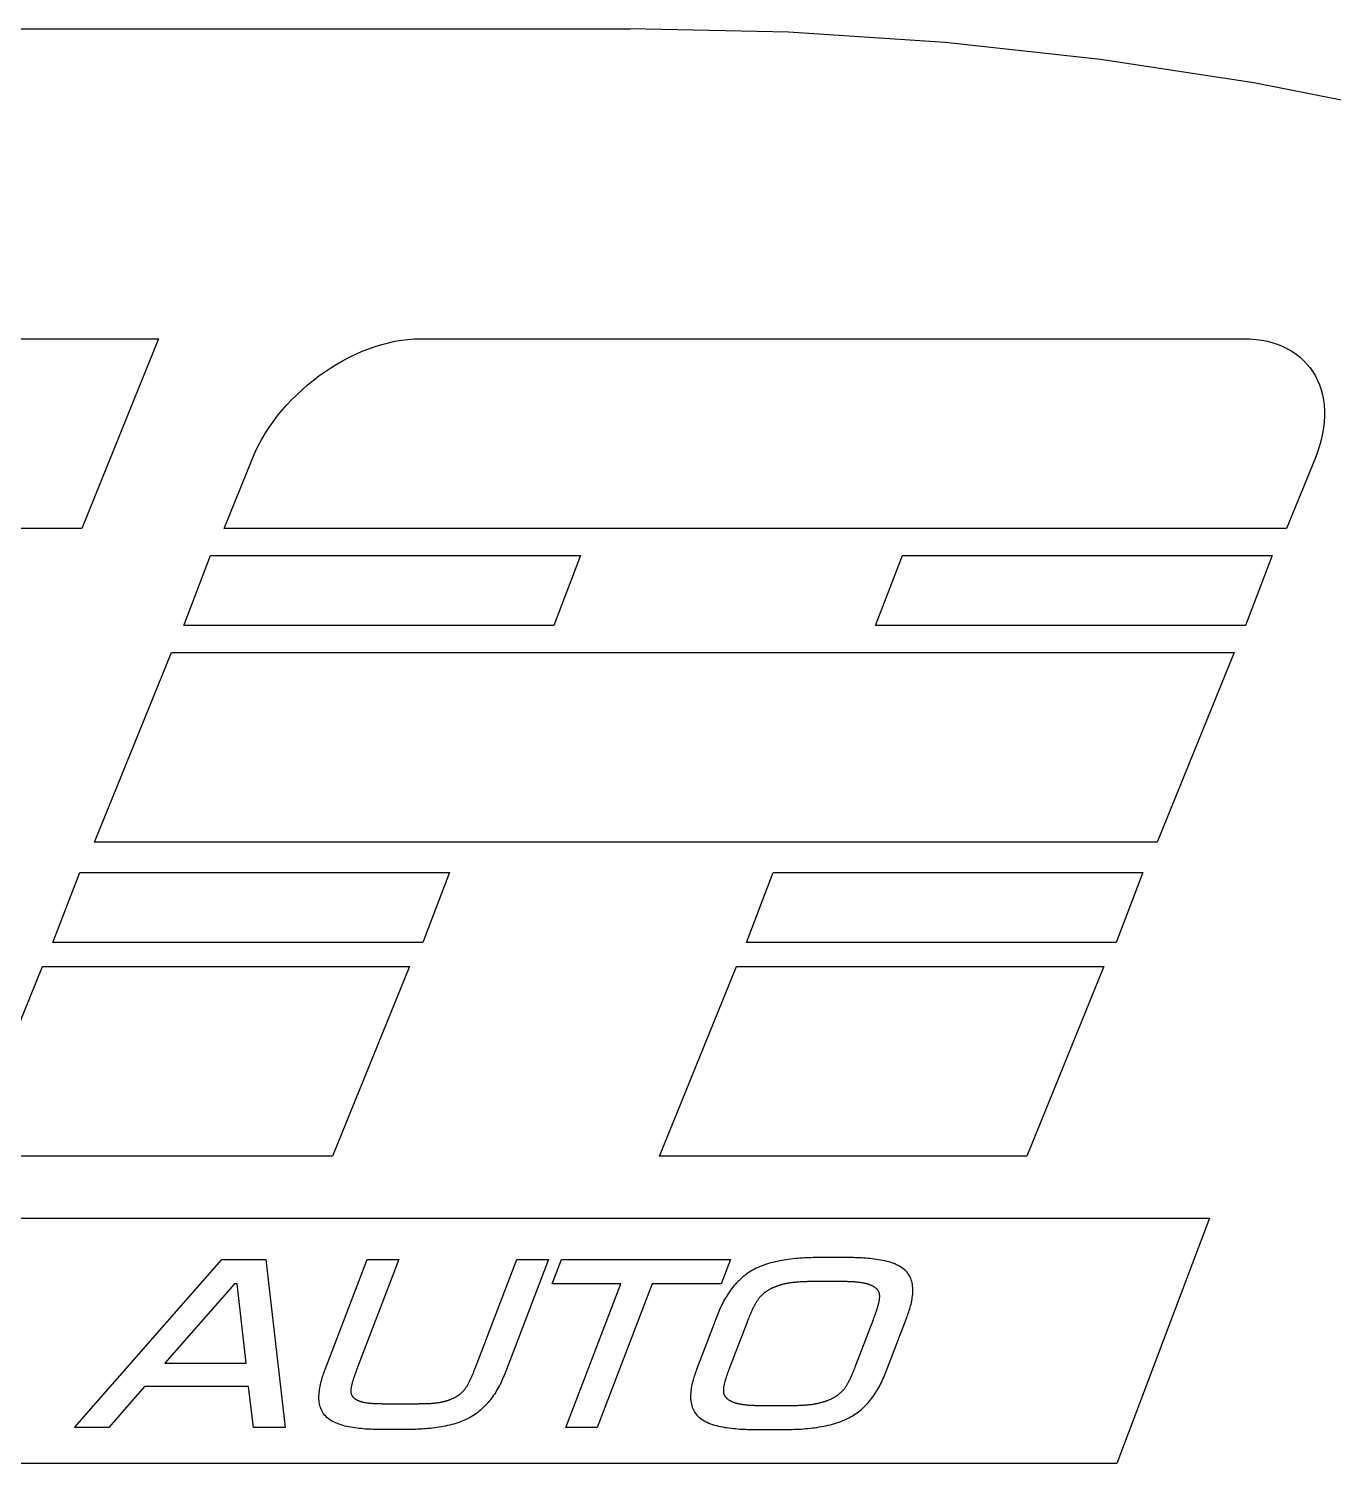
# Model space of a CAD drawing. Extents: x 0 to 453, y 0 to 124.
# Drawn here: x 364.75 to 386.49, y 99.88 to 123.79 of the extents above; entities that cross this region are included whole.
import ezdxf

# ---------------------------------------------------------------- set-up
doc = ezdxf.new("R2010")
doc.units = 0
doc.layers.get('0').update_dxf_attribs({"linetype": 'CONTINUOUS'})

msp = doc.modelspace()

# ---------------------------------------------------------------- linework, layer by layer
at = {"color": 1}
for points in [[(222.204, 123.788), (374.775, 123.788)], [(387.693, 122.385), (385.169, 122.884), (382.612, 123.276), (380.026, 123.559), (377.413, 123.73), (374.775, 123.788)], [(351.205, 118.621), (366.917, 118.621), (365.635, 115.459), (347.927, 115.459), (348.399, 116.625)], [(368.479, 116.625), (368.525, 116.73), (368.576, 116.834), (368.631, 116.937), (368.69, 117.038), (368.754, 117.137), (368.823, 117.235), (368.895, 117.33), (368.97, 117.423), (369.05, 117.513), (369.132, 117.601), (369.218, 117.687), (369.307, 117.769), (369.398, 117.849), (369.492, 117.926), (369.588, 117.999), (369.687, 118.069), (369.787, 118.135), (369.889, 118.198), (369.993, 118.257), (370.098, 118.313), (370.204, 118.364), (370.311, 118.411), (370.419, 118.453), (370.527, 118.491), (370.636, 118.525), (370.745, 118.553), (370.853, 118.577), (370.962, 118.596), (371.07, 118.61), (371.178, 118.618), (371.285, 118.621)], [(371.285, 118.621), (385.001, 118.621)], [(385.001, 118.621), (385.105, 118.618), (385.206, 118.61), (385.303, 118.596), (385.397, 118.577), (385.486, 118.553), (385.572, 118.525), (385.653, 118.491), (385.731, 118.453), (385.804, 118.411), (385.873, 118.364), (385.938, 118.313), (385.998, 118.257), (386.054, 118.198), (386.105, 118.135), (386.151, 118.069), (386.193, 117.999), (386.23, 117.926), (386.262, 117.849), (386.288, 117.769), (386.31, 117.687), (386.327, 117.601), (386.338, 117.513), (386.344, 117.423), (386.344, 117.33), (386.339, 117.235), (386.328, 117.137), (386.312, 117.038), (386.29, 116.937), (386.262, 116.834), (386.228, 116.73), (386.188, 116.625)], [(386.188, 116.625), (385.715, 115.459), (368.007, 115.459), (368.479, 116.625)], [(377.931, 103.305), (377.896, 103.305), (377.861, 103.304), (377.826, 103.304), (377.79, 103.303), (377.753, 103.302), (377.717, 103.3), (377.679, 103.298), (377.642, 103.296), (377.605, 103.294), (377.567, 103.291), (377.529, 103.287), (377.491, 103.283), (377.453, 103.279), (377.415, 103.274), (377.377, 103.269), (377.339, 103.263), (377.302, 103.256), (377.264, 103.249), (377.227, 103.241), (377.19, 103.233), (377.153, 103.224), (377.117, 103.215), (377.081, 103.204), (377.046, 103.193), (377.011, 103.181), (376.976, 103.169), (376.943, 103.156), (376.909, 103.142), (376.877, 103.127), (376.845, 103.111), (376.814, 103.094)], [(378.384, 103.305), (377.931, 103.305)], [(379.364, 103.088), (379.343, 103.107), (379.32, 103.125), (379.296, 103.141), (379.27, 103.157), (379.243, 103.172), (379.214, 103.185), (379.185, 103.198), (379.154, 103.21), (379.122, 103.221), (379.089, 103.231), (379.056, 103.24), (379.021, 103.248), (378.987, 103.256), (378.951, 103.263), (378.916, 103.269), (378.88, 103.275), (378.844, 103.28), (378.808, 103.284), (378.772, 103.288), (378.736, 103.291), (378.7, 103.294), (378.665, 103.297), (378.631, 103.299), (378.597, 103.301), (378.563, 103.302), (378.531, 103.303), (378.499, 103.304), (378.469, 103.304), (378.439, 103.305), (378.411, 103.305), (378.384, 103.305)], [(369.691, 101.439), (370.392, 103.272), (370.921, 103.272), (370.217, 101.432)], [(372.197, 101.475), (372.885, 103.272), (373.414, 103.272), (372.696, 101.396)], [(376.814, 103.094), (376.787, 103.078), (376.76, 103.062), (376.734, 103.044), (376.708, 103.026), (376.683, 103.007), (376.658, 102.988), (376.635, 102.968), (376.612, 102.947), (376.589, 102.925), (376.567, 102.904), (376.546, 102.881), (376.525, 102.858), (376.505, 102.835), (376.485, 102.811), (376.466, 102.786), (376.448, 102.761), (376.43, 102.736), (376.412, 102.71), (376.395, 102.684), (376.379, 102.658), (376.363, 102.631), (376.347, 102.604), (376.332, 102.576), (376.318, 102.549), (376.304, 102.521), (376.29, 102.492), (376.277, 102.464), (376.265, 102.435), (376.252, 102.406), (376.241, 102.377), (376.229, 102.348)], [(379.384, 102.305), (379.392, 102.328), (379.401, 102.351), (379.41, 102.375), (379.418, 102.4), (379.426, 102.425), (379.434, 102.451), (379.441, 102.477), (379.449, 102.503), (379.455, 102.53), (379.461, 102.557), (379.467, 102.584), (379.472, 102.612), (379.476, 102.639), (379.48, 102.667), (379.483, 102.694), (379.484, 102.722), (379.485, 102.749), (379.485, 102.776), (379.484, 102.803), (379.482, 102.83), (379.478, 102.856), (379.473, 102.882), (379.467, 102.907), (379.46, 102.932), (379.451, 102.957), (379.441, 102.98), (379.429, 103.003), (379.415, 103.026), (379.4, 103.047), (379.383, 103.068), (379.364, 103.088)], [(377.401, 102.876), (377.391, 102.874), (377.381, 102.872), (377.372, 102.87), (377.362, 102.868), (377.352, 102.866), (377.343, 102.863), (377.333, 102.861), (377.323, 102.859), (377.313, 102.856), (377.304, 102.854), (377.294, 102.851), (377.285, 102.848), (377.275, 102.845), (377.266, 102.842), (377.256, 102.839), (377.247, 102.836), (377.237, 102.833), (377.228, 102.83), (377.218, 102.826), (377.209, 102.823), (377.2, 102.819), (377.191, 102.816), (377.181, 102.812), (377.172, 102.808), (377.163, 102.804), (377.154, 102.8), (377.145, 102.796), (377.136, 102.792), (377.127, 102.787), (377.118, 102.783), (377.109, 102.778)], [(377.938, 102.905), (377.921, 102.905), (377.905, 102.905), (377.888, 102.905), (377.871, 102.905), (377.854, 102.905), (377.837, 102.905), (377.819, 102.905), (377.802, 102.905), (377.784, 102.905), (377.767, 102.904), (377.749, 102.904), (377.731, 102.904), (377.713, 102.903), (377.695, 102.903), (377.677, 102.902), (377.66, 102.901), (377.642, 102.9), (377.624, 102.899), (377.606, 102.898), (377.588, 102.897), (377.571, 102.896), (377.553, 102.895), (377.535, 102.893), (377.518, 102.891), (377.501, 102.89), (377.484, 102.888), (377.467, 102.886), (377.45, 102.883), (377.434, 102.881), (377.417, 102.878), (377.401, 102.876)], [(378.159, 102.905), (377.938, 102.905)], [(378.674, 102.877), (378.659, 102.88), (378.644, 102.883), (378.629, 102.885), (378.613, 102.887), (378.597, 102.889), (378.581, 102.891), (378.564, 102.893), (378.547, 102.895), (378.531, 102.896), (378.514, 102.898), (378.496, 102.899), (378.479, 102.9), (378.462, 102.901), (378.444, 102.902), (378.427, 102.902), (378.409, 102.903), (378.391, 102.904), (378.374, 102.904), (378.356, 102.904), (378.339, 102.905), (378.322, 102.905), (378.304, 102.905), (378.287, 102.905), (378.271, 102.905), (378.254, 102.905), (378.237, 102.905), (378.221, 102.905), (378.205, 102.905), (378.189, 102.905), (378.174, 102.905), (378.159, 102.905)], [(378.876, 102.79), (378.871, 102.794), (378.865, 102.799), (378.859, 102.803), (378.854, 102.807), (378.848, 102.811), (378.842, 102.815), (378.836, 102.818), (378.829, 102.822), (378.823, 102.825), (378.817, 102.829), (378.81, 102.832), (378.804, 102.835), (378.797, 102.838), (378.791, 102.841), (378.784, 102.844), (378.777, 102.847), (378.77, 102.849), (378.764, 102.852), (378.757, 102.854), (378.75, 102.857), (378.743, 102.859), (378.736, 102.861), (378.729, 102.863), (378.722, 102.865), (378.715, 102.867), (378.708, 102.869), (378.701, 102.871), (378.694, 102.872), (378.688, 102.874), (378.681, 102.875), (378.674, 102.877)], [(376.91, 102.611), (376.903, 102.601), (376.895, 102.591), (376.888, 102.58), (376.881, 102.569), (376.874, 102.558), (376.867, 102.546), (376.86, 102.534), (376.853, 102.522), (376.846, 102.51), (376.839, 102.497), (376.833, 102.484), (376.826, 102.472), (376.82, 102.459), (376.813, 102.446), (376.807, 102.432), (376.801, 102.419), (376.795, 102.406), (376.789, 102.393), (376.783, 102.379), (376.778, 102.366), (376.772, 102.353), (376.766, 102.34), (376.761, 102.327), (376.756, 102.314), (376.751, 102.301), (376.746, 102.288), (376.741, 102.276), (376.736, 102.263), (376.731, 102.251), (376.726, 102.239), (376.722, 102.228)], [(377.109, 102.778), (377.101, 102.774), (377.094, 102.77), (377.086, 102.766), (377.079, 102.762), (377.072, 102.758), (377.064, 102.753), (377.057, 102.749), (377.05, 102.744), (377.043, 102.739), (377.036, 102.735), (377.029, 102.73), (377.023, 102.725), (377.016, 102.72), (377.01, 102.714), (377.003, 102.709), (376.997, 102.704), (376.99, 102.698), (376.984, 102.693), (376.978, 102.687), (376.972, 102.681), (376.966, 102.675), (376.96, 102.669), (376.954, 102.663), (376.948, 102.657), (376.943, 102.651), (376.937, 102.645), (376.931, 102.638), (376.926, 102.632), (376.921, 102.625), (376.915, 102.618), (376.91, 102.611)], [(378.828, 102.274), (378.832, 102.284), (378.836, 102.294), (378.84, 102.304), (378.844, 102.315), (378.848, 102.327), (378.852, 102.338), (378.857, 102.35), (378.861, 102.363), (378.866, 102.375), (378.87, 102.388), (378.875, 102.401), (378.879, 102.414), (378.883, 102.427), (378.888, 102.44), (378.892, 102.454), (378.896, 102.467), (378.9, 102.481), (378.904, 102.494), (378.908, 102.508), (378.911, 102.521), (378.915, 102.534), (378.918, 102.547), (378.921, 102.56), (378.924, 102.572), (378.926, 102.585), (378.928, 102.597), (378.93, 102.609), (378.931, 102.62), (378.932, 102.631), (378.933, 102.642), (378.933, 102.652)], [(378.933, 102.652), (378.933, 102.657), (378.933, 102.663), (378.933, 102.668), (378.933, 102.673), (378.932, 102.678), (378.932, 102.683), (378.931, 102.688), (378.93, 102.693), (378.93, 102.698), (378.929, 102.703), (378.928, 102.707), (378.926, 102.712), (378.925, 102.717), (378.923, 102.721), (378.922, 102.726), (378.92, 102.73), (378.918, 102.735), (378.916, 102.739), (378.914, 102.743), (378.912, 102.748), (378.909, 102.752), (378.907, 102.756), (378.904, 102.76), (378.901, 102.764), (378.898, 102.768), (378.895, 102.772), (378.891, 102.775), (378.888, 102.779), (378.884, 102.783), (378.88, 102.786), (378.876, 102.79)], [(376.229, 102.348), (375.881, 101.439)], [(376.722, 102.228), (376.431, 101.467)], [(378.536, 101.511), (378.828, 102.274)], [(379.036, 101.396), (379.384, 102.305)], [(369.701, 100.66), (369.683, 100.68), (369.667, 100.701), (369.653, 100.723), (369.64, 100.745), (369.629, 100.768), (369.619, 100.792), (369.611, 100.817), (369.604, 100.841), (369.598, 100.867), (369.594, 100.893), (369.591, 100.919), (369.589, 100.945), (369.588, 100.972), (369.588, 100.999), (369.59, 101.026), (369.592, 101.053), (369.595, 101.081), (369.598, 101.108), (369.603, 101.135), (369.608, 101.162), (369.613, 101.189), (369.62, 101.216), (369.626, 101.243), (369.634, 101.269), (369.641, 101.295), (369.649, 101.32), (369.657, 101.345), (369.665, 101.369), (369.674, 101.393), (369.682, 101.416), (369.691, 101.439)], [(370.217, 101.432), (370.214, 101.423), (370.21, 101.415), (370.207, 101.405), (370.203, 101.395), (370.199, 101.385), (370.195, 101.375), (370.191, 101.364), (370.187, 101.353), (370.183, 101.341), (370.179, 101.33), (370.175, 101.318), (370.171, 101.306), (370.167, 101.294), (370.163, 101.282), (370.159, 101.27), (370.155, 101.257), (370.151, 101.245), (370.147, 101.233), (370.144, 101.221), (370.14, 101.208), (370.137, 101.196), (370.134, 101.185), (370.131, 101.173), (370.129, 101.162), (370.127, 101.15), (370.125, 101.14), (370.123, 101.129), (370.122, 101.119), (370.12, 101.109), (370.12, 101.1), (370.119, 101.091)], [(372.03, 101.125), (372.036, 101.134), (372.043, 101.144), (372.049, 101.154), (372.056, 101.164), (372.062, 101.174), (372.068, 101.185), (372.074, 101.196), (372.081, 101.207), (372.087, 101.218), (372.092, 101.23), (372.098, 101.241), (372.104, 101.253), (372.11, 101.265), (372.116, 101.277), (372.121, 101.289), (372.127, 101.301), (372.132, 101.313), (372.137, 101.325), (372.142, 101.337), (372.148, 101.349), (372.153, 101.361), (372.158, 101.373), (372.162, 101.385), (372.167, 101.397), (372.172, 101.409), (372.176, 101.42), (372.181, 101.432), (372.185, 101.443), (372.189, 101.454), (372.193, 101.464), (372.197, 101.475)], [(372.696, 101.396), (372.685, 101.367), (372.673, 101.338), (372.661, 101.31), (372.649, 101.281), (372.636, 101.253), (372.623, 101.225), (372.609, 101.197), (372.595, 101.17), (372.58, 101.143), (372.565, 101.115), (372.55, 101.089), (372.534, 101.062), (372.517, 101.036), (372.5, 101.01), (372.482, 100.985), (372.464, 100.96), (372.446, 100.936), (372.427, 100.912), (372.407, 100.888), (372.387, 100.865), (372.366, 100.842), (372.344, 100.82), (372.322, 100.799), (372.3, 100.778), (372.277, 100.758), (372.253, 100.738), (372.229, 100.719), (372.204, 100.701), (372.178, 100.683), (372.152, 100.666), (372.125, 100.65)], [(375.881, 101.439), (375.873, 101.416), (375.864, 101.392), (375.856, 101.368), (375.847, 101.343), (375.839, 101.318), (375.831, 101.292), (375.824, 101.266), (375.817, 101.24), (375.81, 101.213), (375.804, 101.186), (375.799, 101.159), (375.794, 101.132), (375.79, 101.104), (375.786, 101.077), (375.784, 101.05), (375.782, 101.022), (375.782, 100.995), (375.782, 100.968), (375.783, 100.941), (375.786, 100.915), (375.79, 100.889), (375.795, 100.863), (375.801, 100.838), (375.809, 100.813), (375.818, 100.789), (375.829, 100.765), (375.841, 100.742), (375.855, 100.72), (375.87, 100.698), (375.887, 100.677), (375.906, 100.658)], [(376.431, 101.467), (376.428, 101.458), (376.424, 101.448), (376.42, 101.438), (376.416, 101.427), (376.412, 101.416), (376.408, 101.404), (376.403, 101.393), (376.399, 101.38), (376.394, 101.368), (376.39, 101.355), (376.386, 101.343), (376.381, 101.33), (376.377, 101.316), (376.372, 101.303), (376.368, 101.29), (376.364, 101.277), (376.36, 101.263), (376.356, 101.25), (376.353, 101.237), (376.349, 101.223), (376.346, 101.21), (376.343, 101.198), (376.34, 101.185), (376.337, 101.172), (376.335, 101.16), (376.333, 101.148), (376.331, 101.136), (376.33, 101.125), (376.329, 101.114), (376.328, 101.104), (376.328, 101.094)], [(378.35, 101.126), (378.357, 101.136), (378.364, 101.146), (378.371, 101.157), (378.379, 101.168), (378.386, 101.179), (378.393, 101.191), (378.399, 101.203), (378.406, 101.215), (378.413, 101.227), (378.42, 101.24), (378.426, 101.253), (378.433, 101.266), (378.439, 101.279), (378.445, 101.292), (378.451, 101.305), (378.458, 101.319), (378.464, 101.332), (378.469, 101.346), (378.475, 101.359), (378.481, 101.372), (378.487, 101.386), (378.492, 101.399), (378.497, 101.412), (378.503, 101.425), (378.508, 101.438), (378.513, 101.451), (378.518, 101.463), (378.522, 101.475), (378.527, 101.487), (378.532, 101.499), (378.536, 101.511)], [(378.449, 100.648), (378.477, 100.664), (378.504, 100.681), (378.53, 100.698), (378.556, 100.716), (378.581, 100.735), (378.606, 100.755), (378.63, 100.775), (378.653, 100.795), (378.675, 100.817), (378.697, 100.839), (378.719, 100.861), (378.739, 100.884), (378.76, 100.908), (378.779, 100.932), (378.799, 100.956), (378.817, 100.981), (378.835, 101.007), (378.853, 101.032), (378.87, 101.059), (378.886, 101.085), (378.902, 101.112), (378.918, 101.139), (378.933, 101.167), (378.947, 101.195), (378.961, 101.223), (378.975, 101.251), (378.988, 101.28), (379, 101.308), (379.013, 101.337), (379.025, 101.366), (379.036, 101.396)], [(370.119, 101.091), (370.119, 101.086), (370.12, 101.081), (370.12, 101.077), (370.12, 101.073), (370.12, 101.068), (370.121, 101.064), (370.121, 101.059), (370.122, 101.055), (370.122, 101.051), (370.123, 101.047), (370.124, 101.043), (370.125, 101.039), (370.126, 101.035), (370.127, 101.031), (370.129, 101.027), (370.13, 101.023), (370.132, 101.019), (370.133, 101.015), (370.135, 101.011), (370.137, 101.008), (370.139, 101.004), (370.141, 101), (370.143, 100.997), (370.146, 100.993), (370.148, 100.99), (370.15, 100.986), (370.153, 100.983), (370.156, 100.98), (370.159, 100.977), (370.162, 100.974), (370.165, 100.97)], [(370.165, 100.97), (370.17, 100.966), (370.174, 100.963), (370.179, 100.959), (370.184, 100.955), (370.188, 100.952), (370.193, 100.948), (370.198, 100.945), (370.204, 100.942), (370.209, 100.939), (370.214, 100.936), (370.219, 100.933), (370.225, 100.93), (370.23, 100.928), (370.236, 100.925), (370.241, 100.923), (370.247, 100.92), (370.252, 100.918), (370.258, 100.916), (370.264, 100.913), (370.269, 100.911), (370.275, 100.909), (370.281, 100.907), (370.287, 100.906), (370.292, 100.904), (370.298, 100.902), (370.304, 100.901), (370.31, 100.899), (370.316, 100.898), (370.321, 100.896), (370.327, 100.895), (370.333, 100.894)], [(371.613, 100.894), (371.622, 100.895), (371.63, 100.897), (371.638, 100.899), (371.647, 100.901), (371.655, 100.902), (371.663, 100.904), (371.672, 100.906), (371.68, 100.908), (371.688, 100.911), (371.696, 100.913), (371.705, 100.915), (371.713, 100.918), (371.721, 100.92), (371.729, 100.923), (371.737, 100.925), (371.745, 100.928), (371.753, 100.931), (371.761, 100.934), (371.769, 100.936), (371.777, 100.94), (371.785, 100.943), (371.793, 100.946), (371.8, 100.949), (371.808, 100.953), (371.816, 100.956), (371.824, 100.96), (371.831, 100.963), (371.839, 100.967), (371.847, 100.971), (371.854, 100.975), (371.862, 100.979)], [(371.862, 100.979), (371.868, 100.982), (371.875, 100.986), (371.881, 100.99), (371.887, 100.993), (371.894, 100.997), (371.9, 101.001), (371.906, 101.005), (371.912, 101.009), (371.918, 101.013), (371.923, 101.018), (371.929, 101.022), (371.935, 101.026), (371.94, 101.031), (371.946, 101.036), (371.952, 101.04), (371.957, 101.045), (371.962, 101.05), (371.968, 101.055), (371.973, 101.06), (371.978, 101.065), (371.983, 101.07), (371.988, 101.075), (371.993, 101.08), (371.998, 101.086), (372.003, 101.091), (372.007, 101.097), (372.012, 101.102), (372.016, 101.108), (372.021, 101.114), (372.025, 101.119), (372.03, 101.125)], [(376.328, 101.094), (376.328, 101.088), (376.328, 101.083), (376.328, 101.078), (376.329, 101.073), (376.329, 101.068), (376.33, 101.063), (376.33, 101.058), (376.331, 101.053), (376.332, 101.048), (376.333, 101.044), (376.334, 101.039), (376.335, 101.034), (376.337, 101.03), (376.338, 101.025), (376.34, 101.021), (376.342, 101.016), (376.344, 101.012), (376.346, 101.008), (376.348, 101.004), (376.35, 100.999), (376.353, 100.995), (376.355, 100.991), (376.358, 100.987), (376.361, 100.983), (376.364, 100.979), (376.367, 100.976), (376.37, 100.972), (376.374, 100.968), (376.378, 100.965), (376.381, 100.961), (376.385, 100.958)], [(376.385, 100.958), (376.391, 100.953), (376.397, 100.949), (376.402, 100.944), (376.408, 100.94), (376.414, 100.936), (376.42, 100.932), (376.427, 100.928), (376.433, 100.925), (376.439, 100.921), (376.446, 100.918), (376.452, 100.914), (376.459, 100.911), (376.465, 100.908), (376.472, 100.905), (376.479, 100.902), (376.485, 100.899), (376.492, 100.896), (376.499, 100.894), (376.506, 100.891), (376.513, 100.889), (376.52, 100.886), (376.527, 100.884), (376.534, 100.882), (376.541, 100.88), (376.548, 100.878), (376.555, 100.876), (376.562, 100.874), (376.569, 100.873), (376.576, 100.871), (376.583, 100.869), (376.59, 100.868)], [(377.861, 100.868), (377.871, 100.87), (377.881, 100.872), (377.89, 100.874), (377.9, 100.876), (377.91, 100.878), (377.92, 100.88), (377.93, 100.883), (377.94, 100.885), (377.949, 100.887), (377.959, 100.89), (377.969, 100.893), (377.979, 100.895), (377.988, 100.898), (377.998, 100.901), (378.007, 100.904), (378.017, 100.907), (378.027, 100.91), (378.036, 100.914), (378.046, 100.917), (378.055, 100.92), (378.064, 100.924), (378.074, 100.928), (378.083, 100.931), (378.092, 100.935), (378.102, 100.939), (378.111, 100.943), (378.12, 100.947), (378.129, 100.952), (378.138, 100.956), (378.147, 100.961), (378.156, 100.965)], [(378.156, 100.965), (378.164, 100.969), (378.171, 100.973), (378.178, 100.977), (378.185, 100.981), (378.192, 100.985), (378.199, 100.989), (378.206, 100.994), (378.213, 100.998), (378.22, 101.003), (378.226, 101.008), (378.233, 101.012), (378.24, 101.017), (378.246, 101.022), (378.253, 101.027), (378.259, 101.032), (378.265, 101.037), (378.271, 101.043), (378.278, 101.048), (378.284, 101.053), (378.289, 101.059), (378.295, 101.065), (378.301, 101.07), (378.307, 101.076), (378.313, 101.082), (378.318, 101.088), (378.324, 101.094), (378.329, 101.1), (378.334, 101.107), (378.339, 101.113), (378.345, 101.119), (378.35, 101.126)], [(370.333, 100.894), (370.345, 100.891), (370.358, 100.889), (370.371, 100.887), (370.385, 100.885), (370.398, 100.883), (370.412, 100.881), (370.426, 100.879), (370.44, 100.878), (370.455, 100.877), (370.47, 100.876), (370.484, 100.875), (370.499, 100.874), (370.514, 100.873), (370.529, 100.872), (370.544, 100.872), (370.559, 100.871), (370.574, 100.871), (370.589, 100.87), (370.604, 100.87), (370.619, 100.87), (370.634, 100.87), (370.648, 100.869), (370.663, 100.869), (370.677, 100.869), (370.692, 100.869), (370.706, 100.869), (370.719, 100.869), (370.733, 100.869), (370.746, 100.869), (370.759, 100.869), (370.772, 100.869)], [(370.772, 100.869), (371.149, 100.869)], [(371.149, 100.869), (371.163, 100.869), (371.177, 100.869), (371.192, 100.869), (371.206, 100.869), (371.221, 100.869), (371.236, 100.869), (371.251, 100.869), (371.266, 100.87), (371.282, 100.87), (371.297, 100.87), (371.312, 100.87), (371.328, 100.87), (371.343, 100.871), (371.359, 100.871), (371.374, 100.872), (371.39, 100.872), (371.405, 100.873), (371.421, 100.874), (371.436, 100.874), (371.452, 100.875), (371.467, 100.876), (371.482, 100.878), (371.497, 100.879), (371.512, 100.88), (371.527, 100.882), (371.542, 100.883), (371.557, 100.885), (371.571, 100.887), (371.585, 100.889), (371.599, 100.891), (371.613, 100.894)], [(376.59, 100.868), (376.604, 100.865), (376.619, 100.862), (376.635, 100.86), (376.65, 100.857), (376.666, 100.855), (376.682, 100.853), (376.699, 100.851), (376.715, 100.85), (376.732, 100.848), (376.749, 100.847), (376.766, 100.845), (376.783, 100.844), (376.801, 100.843), (376.818, 100.842), (376.835, 100.842), (376.853, 100.841), (376.87, 100.84), (376.888, 100.84), (376.905, 100.839), (376.922, 100.839), (376.939, 100.839), (376.956, 100.839), (376.973, 100.839), (376.99, 100.838), (377.007, 100.838), (377.023, 100.838), (377.039, 100.838), (377.055, 100.838), (377.071, 100.838), (377.086, 100.838), (377.101, 100.838)], [(377.101, 100.838), (377.322, 100.838)], [(377.322, 100.838), (377.339, 100.838), (377.355, 100.838), (377.372, 100.838), (377.389, 100.838), (377.407, 100.838), (377.424, 100.839), (377.441, 100.839), (377.459, 100.839), (377.476, 100.839), (377.494, 100.839), (377.512, 100.84), (377.53, 100.84), (377.548, 100.841), (377.566, 100.841), (377.584, 100.842), (377.602, 100.842), (377.619, 100.843), (377.637, 100.844), (377.655, 100.845), (377.673, 100.846), (377.691, 100.848), (377.708, 100.849), (377.726, 100.851), (377.743, 100.852), (377.76, 100.854), (377.778, 100.856), (377.795, 100.858), (377.811, 100.86), (377.828, 100.863), (377.845, 100.865), (377.861, 100.868)], [(370.625, 100.439), (370.599, 100.439), (370.572, 100.439), (370.544, 100.44), (370.515, 100.44), (370.484, 100.441), (370.454, 100.442), (370.422, 100.444), (370.39, 100.445), (370.357, 100.447), (370.324, 100.45), (370.29, 100.453), (370.257, 100.457), (370.223, 100.461), (370.189, 100.465), (370.155, 100.47), (370.121, 100.476), (370.088, 100.483), (370.055, 100.49), (370.022, 100.497), (369.99, 100.506), (369.959, 100.515), (369.928, 100.526), (369.898, 100.537), (369.869, 100.549), (369.841, 100.562), (369.815, 100.575), (369.789, 100.59), (369.765, 100.606), (369.742, 100.623), (369.721, 100.641), (369.701, 100.66)], [(371.059, 100.439), (370.625, 100.439)], [(372.125, 100.65), (372.095, 100.633), (372.065, 100.618), (372.034, 100.603), (372.003, 100.589), (371.97, 100.576), (371.938, 100.563), (371.905, 100.551), (371.871, 100.54), (371.837, 100.53), (371.802, 100.52), (371.767, 100.511), (371.732, 100.503), (371.697, 100.495), (371.661, 100.488), (371.625, 100.482), (371.589, 100.476), (371.553, 100.47), (371.517, 100.465), (371.481, 100.461), (371.445, 100.457), (371.408, 100.454), (371.372, 100.451), (371.336, 100.448), (371.301, 100.446), (371.265, 100.444), (371.23, 100.442), (371.195, 100.441), (371.161, 100.44), (371.126, 100.439), (371.093, 100.439), (371.059, 100.439)], [(375.906, 100.658), (375.927, 100.639), (375.95, 100.621), (375.974, 100.604), (376, 100.588), (376.027, 100.573), (376.056, 100.56), (376.085, 100.547), (376.116, 100.535), (376.148, 100.524), (376.18, 100.514), (376.213, 100.505), (376.247, 100.496), (376.282, 100.489), (376.317, 100.482), (376.352, 100.475), (376.388, 100.47), (376.423, 100.465), (376.459, 100.46), (376.495, 100.456), (376.53, 100.453), (376.566, 100.45), (376.601, 100.447), (376.635, 100.445), (376.669, 100.443), (376.702, 100.442), (376.734, 100.441), (376.766, 100.44), (376.796, 100.44), (376.826, 100.439), (376.854, 100.439), (376.881, 100.439)], [(376.881, 100.439), (377.334, 100.439)], [(377.334, 100.439), (377.369, 100.439), (377.404, 100.439), (377.439, 100.44), (377.475, 100.441), (377.512, 100.442), (377.548, 100.443), (377.585, 100.445), (377.623, 100.447), (377.66, 100.45), (377.698, 100.453), (377.736, 100.456), (377.774, 100.46), (377.811, 100.465), (377.849, 100.469), (377.887, 100.475), (377.925, 100.481), (377.963, 100.487), (378, 100.494), (378.037, 100.502), (378.074, 100.51), (378.111, 100.519), (378.147, 100.528), (378.183, 100.539), (378.218, 100.55), (378.253, 100.561), (378.287, 100.574), (378.321, 100.587), (378.354, 100.601), (378.387, 100.616), (378.418, 100.631), (378.449, 100.648)]]:
    msp.add_lwpolyline(points, dxfattribs=at)
for points in [[(367.784, 115.007), (373.948, 115.007), (373.501, 113.841), (367.338, 113.841)], [(379.311, 115.007), (385.475, 115.007), (385.028, 113.841), (378.865, 113.841)], [(367.131, 113.39), (384.839, 113.39), (383.558, 110.227), (365.849, 110.227)], [(365.601, 109.722), (371.764, 109.722), (371.318, 108.556), (365.155, 108.556)], [(377.157, 109.722), (383.321, 109.722), (382.874, 108.556), (376.711, 108.556)], [(364.98, 108.158), (371.098, 108.158), (369.816, 104.996), (363.698, 104.996)], [(376.548, 108.158), (382.666, 108.158), (381.384, 104.996), (375.266, 104.996)], [(300.535, 103.962), (384.428, 103.962), (382.886, 99.875), (298.993, 99.875), (300.535, 103.962), (384.428, 103.962), (382.886, 99.875), (298.993, 99.875)], [(368.416, 101.157), (366.682, 101.157), (366.085, 100.471), (365.515, 100.471), (367.971, 103.272), (368.706, 103.272), (369.027, 100.471), (368.496, 100.471)], [(375.143, 102.867), (374.227, 100.471), (373.7, 100.471), (374.617, 102.867), (373.474, 102.867), (373.629, 103.272), (376.446, 103.272), (376.291, 102.867)], [(367.021, 101.542), (368.376, 101.542), (368.227, 102.867), (368.18, 102.867)]]:
    msp.add_lwpolyline(points, close=True, dxfattribs=at)

doc.saveas('drawing.dxf')
